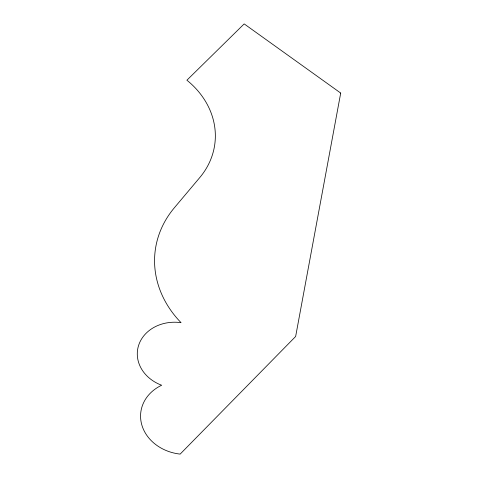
<?xml version="1.0" encoding="UTF-8"?>
<svg xmlns="http://www.w3.org/2000/svg" width="478" height="478" viewBox="0 0 478 478"><rect width="100%" height="100%" fill="white"/><g stroke="black" fill="none" stroke-linecap="round" stroke-linejoin="round"><path stroke-width="0.72" d="M340.706 93.067L295.643 336.482L180.152 454.1A43.51 36.734 6.7 0 1 141.667 424.392A43.51 36.734 6.7 0 1 161.66 385.244A38.927 32.868 6.7 0 1 138.536 345.624A38.927 32.868 6.7 0 1 181.054 322.668A111.266 93.945 6.7 0 1 174.351 207.787L199.774 177.565A87.588 73.953 6.7 0 0 186.898 80.208L244.18 23.9L340.706 93.067"/></g></svg>
